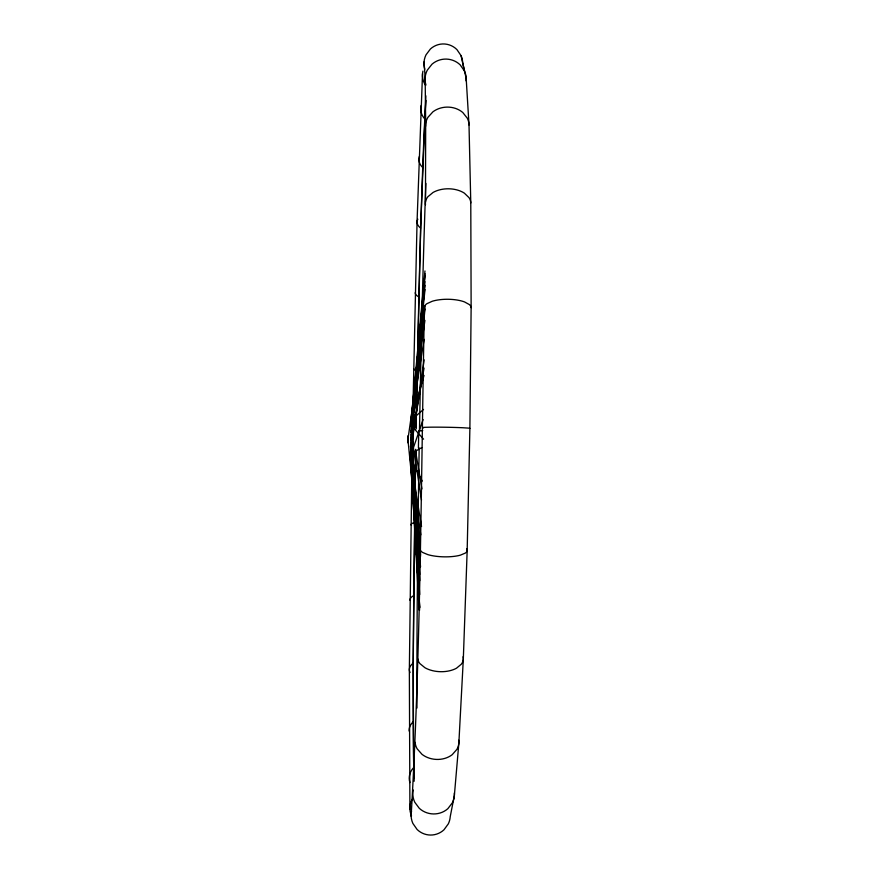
<?xml version="1.0" encoding="UTF-8"?>
<svg xmlns="http://www.w3.org/2000/svg" width="879" height="879" viewBox="0 0 879 879"><rect width="100%" height="100%" fill="white"/><g stroke="black" fill="none" stroke-linecap="round" stroke-linejoin="round"><path stroke-width="1.32" d="M413.734 778.75L413.141 663.216L415.635 450.795M425.469 202.027L425.678 123.994L425.15 77.429L424.03 61.937M409.911 809.185L409.35 670.106L411.943 463.321M412.811 452.136L412.833 464.2L413.69 414.503L413.602 415.602M411.482 811.218A19.723 19.25 88.8 0 0 412.866 823.414L417.118 829.501A20.206 19.734 88.8 0 0 443.961 829.809L448.334 823.832A19.723 19.25 88.7 0 0 450.235 816.646L454.366 795.484L458.871 742.865L463.31 659.272L467.167 550.606L469.891 428.381L471.133 307.639L470.781 202.972L469.012 124.961L466.178 78.374L462.684 62.827A19.536 19.03 -88.3 0 0 461.057 55.652L456.926 49.598A20.019 19.503 -88.4 0 0 430.413 48.982L426.007 54.85A19.536 19.03 -88.4 0 0 424.766 69.265M407.911 439.335L420.547 566.834M407.966 439.159L424.942 320.352M424.436 306.727C421.008 476.539 421.008 646.603 411.119 816.184M412.778 415.833L417.064 221.431L422.513 73.77M416.053 427.721L420.601 228.013L425.843 95.822M413.361 442.533L412.998 452.454M410.768 432.358L411.262 426.886M411.625 422.777L425.007 273.677M410.647 439.808L411.141 434.358M411.515 430.27L424.986 281.643M411.174 420.865L424.964 270.952M412.163 415.174L425.051 275.808M410.68 422.865L425.04 285.323M410.834 426.029L425.018 289.532M410.504 447.191L410.932 443.093M411.504 437.632L424.996 309.287M418.701 430.93L422.733 430.633M413.064 415.866L425.029 305.727M410.35 453.267L410.757 450.564M411.152 447.85L424.139 359.841M410.856 421.865L424.107 339.349M413.866 427.205L424.041 368.07M410.845 421.316L424.03 375.454M410.229 457.08L423.085 419.547M410.801 420.503L411.702 419.701L411.921 414.47L411.064 464.167L411.009 463.387M413.668 417.997L423.502 409.427M412.46 452.938L421.832 447.565M410.845 424.909L423.579 439.17M466.09 80.868A20.206 19.854 -11.8 0 0 464.508 71.056L460.178 64.87A20.711 20.349 -11.5 0 0 431.974 64.222L427.26 70.21A20.206 19.854 -11.5 0 0 425.897 84.878M410.141 458.036L422.228 481.11M461.046 55.663L464.508 71.056M415.415 450.202L421.931 488.955M410.119 457.509L421.546 526.521M410.79 430.842L421.502 500.03M410.108 456.014L420.766 534.893M418.745 430.556L418.415 448.048M410.68 438.16L420.601 556.209M412.701 453.685L420.569 554.473M410.559 456.849L419.679 574.525M410.383 452.114L419.173 610.015M410.251 456.476L419.744 607.246M412.493 463.189L419.712 580.689M410.537 445.653L419.69 594.556M407.999 435.698L407.878 442.796M411.251 462.684L419.712 608.004M411.658 462.167L419.591 610.213M416.976 708.024A348.556 6.439 -89 0 1 419.184 447.905M419.47 431.589A348.556 6.439 -89 0 1 425.875 183.403M414.185 781.233A352.929 5.626 -89 0 1 415.756 449.29M416.119 429.018A352.929 5.626 -89 0 1 425.919 100.426M420.601 228.013A15.514 9.197 2.1 0 1 417.822 219.168M418.778 296.86A15.064 6.021 1.6 0 1 415.295 292.52M422.535 167.318A16.141 12.328 2.8 0 1 419.426 156.231M424.502 118.621A16.954 15.284 4.3 0 1 421.162 105.447M425.601 85.351A17.954 17.8 24.5 0 1 422.942 71.111M411.526 815.866A18.25 18.118 -68.7 0 1 412.284 799.22M409.878 782.574A17.13 15.822 -2.9 0 1 413.394 767.894M409.087 731.042A16.283 12.921 -0.9 0 1 413.042 721.956M410.043 672.545A15.624 9.801 -0.2 0 1 413.141 663.216M409.999 600.302A15.141 6.625 0.3 0 1 413.657 595.654M410.965 524.961A14.844 3.461 0.7 0 1 414.525 522.565M417.129 370.663A14.811 2.846 1.3 0 1 413.657 368.587M470.781 202.972A22.305 14.383 -0.3 0 0 469.034 197.665L464.321 193.116A22.854 14.734 -0.3 0 0 433.05 192.457L427.82 196.797A22.305 14.383 -0.3 0 0 425.48 204.752M471.133 307.639A22.975 8.285 0.4 0 0 469.342 304.563L464.486 301.904A23.546 8.482 0.4 0 0 432.215 301.266L426.842 303.727A22.975 8.285 0.4 0 0 424.667 308.826M423.568 427.853A23.25 0.758 1 0 1 425.029 427.315L430.446 427.183A23.821 0.769 1 0 1 463.101 427.754L468.046 428.073A23.25 0.758 1 0 1 469.891 428.381M420.294 549.858A23.063 6.911 1.5 0 0 422.601 552.441L427.93 554.66A23.634 7.076 1.5 0 0 460.321 555.176L465.277 553.111A23.063 6.911 1.5 0 0 466.584 548.848M417.679 658.624A22.458 13.361 2.1 0 0 419.865 663.568L424.986 667.765A23.019 13.69 2.1 0 0 456.498 668.205L461.387 664.15A22.458 13.361 2.1 0 0 463.068 656.745M415.119 742.305A21.535 17.712 3.2 0 0 417.162 748.831L422.019 754.347A22.074 18.151 3.3 0 0 452.169 754.731L456.926 749.337A21.535 17.712 3.3 0 0 458.783 740.195M413.24 790.001A20.426 19.723 8.2 0 0 414.767 802.23L419.316 808.339A20.931 20.206 8.3 0 0 447.861 808.68L452.443 802.681A20.426 19.723 8.4 0 0 454.366 793.012M425.601 126.29A21.327 18.272 -1.6 0 1 427.919 117.336L432.918 111.82A21.865 18.723 -1.6 0 1 462.772 112.49L467.309 118.215A21.327 18.272 -1.7 0 1 469.012 124.961"/></g></svg>
